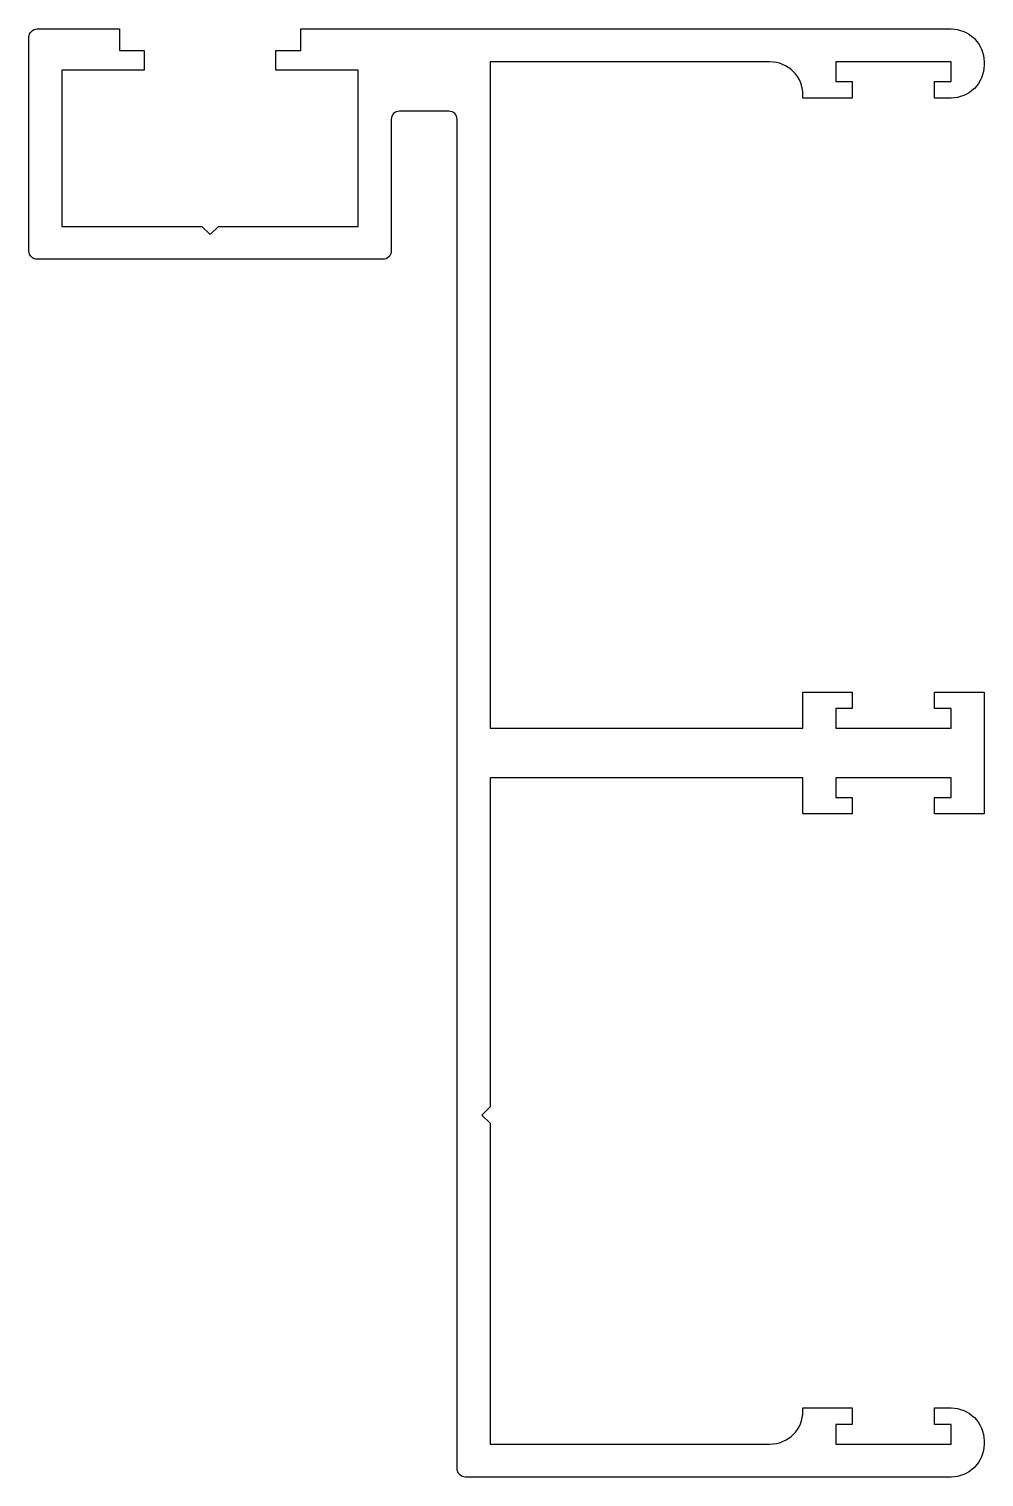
# Model space of a CAD drawing. Extents: x 437 to 495, y 177.4 to 265.4.
import ezdxf

# ---------------------------------------------------------------- set-up
doc = ezdxf.new("R2010")
doc.units = 0
doc.layers.add('ANA', color=220, linetype='CONTINUOUS')

msp = doc.modelspace()

# ---------------------------------------------------------------- linework, layer by layer
at = {"layer": 'ANA', "color": 0}
msp.add_lwpolyline([(464.956, 198.938), (464.956, 179.438), (481.956, 179.438, 0.414214), (483.956, 181.438), (483.956, 181.638), (486.956, 181.638), (486.956, 180.638), (485.956, 180.638), (485.956, 179.438), (492.956, 179.438), (492.956, 180.638), (491.956, 180.638), (491.956, 181.638), (492.956, 181.638, -0.414214), (494.956, 179.638), (494.956, 179.438, -0.414214), (492.956, 177.438), (463.456, 177.438, -0.414214), (462.956, 177.938), (462.956, 259.938, 0.414214), (462.456, 260.438), (459.456, 260.438, 0.414214), (458.956, 259.938), (458.956, 251.938, -0.414214), (458.456, 251.438), (437.456, 251.438, -0.414214), (436.956, 251.938), (436.956, 264.938, -0.414214), (437.456, 265.438), (442.456, 265.438), (442.456, 264.138), (443.956, 264.138), (443.956, 262.938), (438.956, 262.938), (438.956, 253.438), (447.456, 253.438), (447.956, 252.938), (448.456, 253.438), (456.956, 253.438), (456.956, 262.938), (451.956, 262.938), (451.956, 264.138), (453.456, 264.138), (453.456, 265.438), (492.956, 265.438, -0.414214), (494.956, 263.438), (494.956, 263.238, -0.414214), (492.956, 261.238), (491.956, 261.238), (491.956, 262.238), (492.956, 262.238), (492.956, 263.438), (485.956, 263.438), (485.956, 262.238), (486.956, 262.238), (486.956, 261.238), (483.956, 261.238), (483.956, 261.438, 0.414214), (481.956, 263.438), (464.956, 263.438), (464.956, 222.938), (483.956, 222.938), (483.956, 225.138), (486.956, 225.138), (486.956, 224.138), (485.956, 224.138), (485.956, 222.938), (492.956, 222.938), (492.956, 224.138), (491.956, 224.138), (491.956, 225.138), (494.956, 225.138), (494.956, 217.738), (491.956, 217.738), (491.956, 218.738), (492.956, 218.738), (492.956, 219.938), (485.956, 219.938), (485.956, 218.738), (486.956, 218.738), (486.956, 217.738), (483.956, 217.738), (483.956, 219.938), (464.956, 219.938), (464.956, 199.938), (464.456, 199.438)], format="xyb", close=True, dxfattribs=at)

doc.saveas('drawing.dxf')
